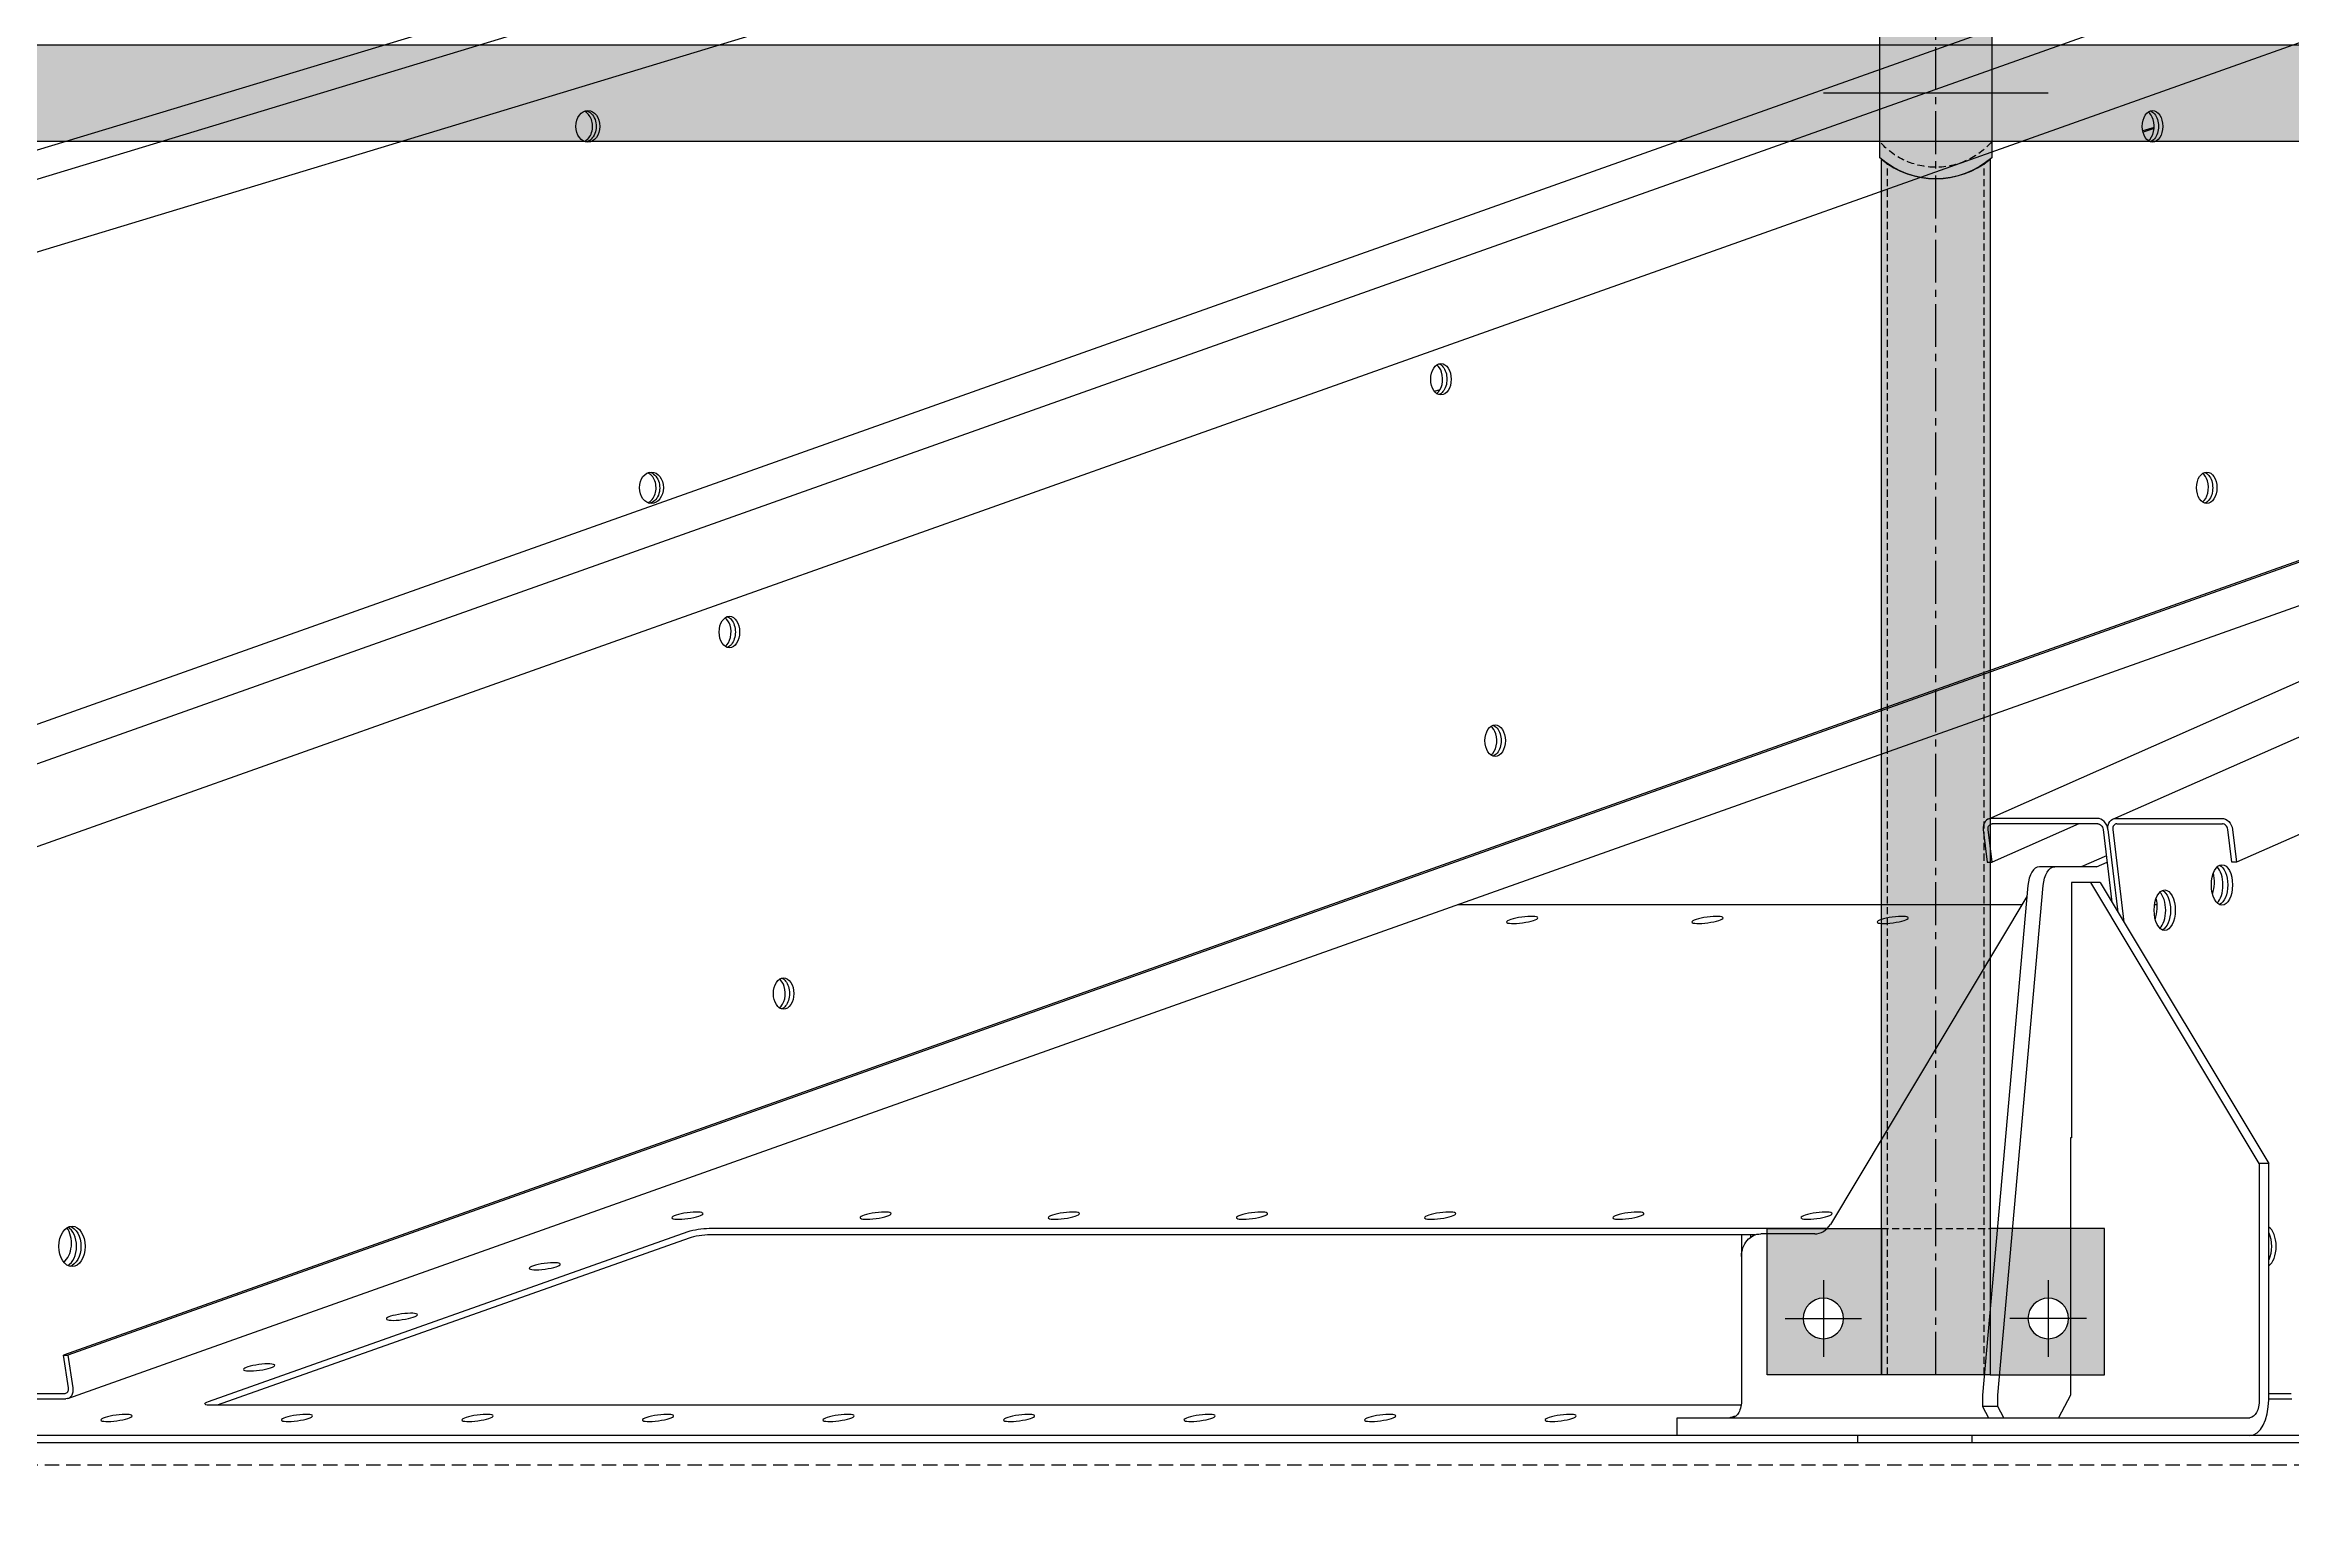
# Model space of a CAD drawing. Header units: millimetres. Extents: x -272986 to 200319, y -34579 to 49604.
# Drawn here: x 2848 to 3847, y 13610 to 14267 of the extents above; entities that cross this region are included whole.
import ezdxf

# ---------------------------------------------------------------- set-up
doc = ezdxf.new("R2010")
doc.units = ezdxf.units.MM
for name, pattern in [('CENTER2', [28.575000000000003, 19.05, -3.175, 3.175, -3.175]), ('HIDDEN', [9.524999999999999, 6.35, -3.175]), ('HIDDEN2', [4.762499999999999, 3.175, -1.5875])]:
    doc.linetypes.add(name, pattern=pattern)
doc.layers.get('Defpoints').update_dxf_attribs({"color": 9})
for name, color, linetype in [('X 0001 M', 7, 'Continuous'), ('X 0515 M', 7, 'Continuous'), ('X 1001 M', 8, 'HIDDEN2'), ('X 1515 M', 8, 'HIDDEN'), ('X 2001 M', 1, 'CENTER2'), ('X 3001 D', 5, 'Continuous'), ('X 5001 H', 8, 'Continuous')]:
    doc.layers.add(name, color=color, linetype=linetype)
doc.layers.add('X 5999 H', color=7, linetype='Continuous', true_color=0xffffff)
doc.styles.add('BIT STD. 3.0', font='isocpeur.ttf', dxfattribs={"height": 2.5})
doc.dimstyles.new('BIT STD. 3.0', dxfattribs={"dimtxt": 3, "dimasz": 3, "dimexe": 1, "dimexo": 0.75, "dimgap": 1, "dimtad": 1, "dimdec": 0, "dimdsep": 46, "dimtxsty": 'BIT STD. 3.0', "dimcen": 0, "dimadec": 0, "dimazin": 0, "dimtfac": 1, "dimtdec": 0, "dimtmove": 0, "dimatfit": 3, "dimfxl": 1, "dimtfill": 1, "dimlwd": -1, "dimlwe": -1, "dimarcsym": 0})

# ---------------------------------------------------------------- blocks, each defined once
blk = doc.blocks.new('A$C79477E6E')
at = {"extrusion": (0, 1, 0)}
for p, q in [((-894.8935473711426, 1807.148346581194), (-5933.127855131861, 277.4811770428805)), ((-5890.913731990404, 277.4811770428623), (-852.6794242296855, 1807.148346581178)), ((-769.0347824326927, 1807.075177638051), (-5072.093393530562, 277.4080080997392)), ((-5022.667005766565, 277.408008099721), (-719.6083946686958, 1807.075177638037)), ((-624.4049511571393, 1806.93744092556), (-4086.33228155418, 277.2702713872477)), ((-4030.910670871162, 277.2702713872295), (-568.9833404741257, 1806.937440925545)), ((-670.1178786070923, 1787.748446359687), (-4973.176489705031, 258.0812768213491)), ((-514.0410862560493, 1787.748446359685), (-3975.968416653137, 258.0812768213491)), ((-903.6368669967414, 1759.226331429445), (-5847.928452554235, 258.0812768213491)), ((-3324.185453021961, 614.0280570683772), (-4942.206349395994, 38.84801224466901)), ((-3332.009648408901, 610.5709033880066), (-4940.305334481996, 38.84801224466901)), ((-4012.594722155718, 584.8847009946112), (-4017.672626586816, 583.3429895092322)), ((-4012.630693104791, 584.3808296342468), (-4017.569054028849, 582.881485198197)), ((-4940.241206184353, 19.52128096610977), (-3556.03896342724, 511.5826071321153)), ((-4332.666329460451, 467.5802154905159), (-4330.078407830591, 468.3659389231161)), ((-4088.574687064513, 272.6968277930373), (-4086.811638019124, 258.0812768212581)), ((-4084.680037608239, 258.0812768212581), (-4086.443086653628, 272.6968277930373)), ((-4038.003960218401, 277.5686781169625), (-4084.899169257875, 277.5686781169625)), ((-4046.089308575112, 275.1327529549926), (-4084.68003760825, 258.0812768213891)), ((-4037.710118710835, 275.1327529549981), (-4084.605327750312, 275.1327529549981)), ((-4035.284676792377, 272.6968277930373), (-4031.375942433689, 240.2936984507687)), ((-4033.153076381488, 272.6968277930373), (-4028.707092842658, 235.8399410255352)), ((-4031.021475970603, 272.6968277930373), (-4026.038243251623, 231.3861836002961)), ((-4029.477558574847, 277.5686781169625), (-3982.582349535372, 277.5686781169625)), ((-4029.183717067284, 275.1327529549981), (-3982.28850802781, 275.1327529549981)), ((-3978.100017063967, 258.0812768212581), (-3979.863066109359, 272.6968277930373)), ((-3977.731465698471, 272.6968277930355), (-3975.968416653082, 258.0812768212581)), ((-4033.866738941433, 260.9422240346048), (-4045.051930595579, 256)), ((-4086.811638019124, 258.0812768212581), (-4084.680037608236, 258.0812768212581)), ((-4038.230809280747, 256), (-4063.63109133553, 256)), ((-4038.230809280747, 256), (-4033.521569897446, 258.0807972526982)), ((-3975.968416653082, 258.0812768212581), (-3978.100017063967, 258.0812768212581)), ((-4069.215985624771, 242.7981564290512), (-4156.583410728646, 97.00001194459583)), ((-4068.781992798318, 247.6779934804836), (-4088.941810031723, 21)), ((-4082.120688716888, 21), (-4061.960871483487, 247.6779934804836)), ((-4049.299457622321, 249), (-4049.299457622321, 135.5)), ((-4036.593067461054, 249), (-4049.299457622321, 249)), ((-3965.868617540273, 124), (-4040.773055978781, 249)), ((-4036.593067461054, 249), (-3961.688629022548, 124)), ((-4071.408461812993, 239.1393675876861), (-4322.440473051643, 239.1393675876861)), ((-4011.273865308358, 239.1393675876861), (-4012.443354337502, 239.1393675876861)), ((-4049.856402345678, 135.5), (-4049.856402345678, 21)), ((-4049.299457622321, 135.5), (-4049.856402345678, 135.5)), ((-3961.688629022548, 124), (-3965.868617540273, 124)), ((-3965.868617540273, 124), (-3965.868617540273, 19)), ((-3961.688629022548, 19), (-3961.688629022548, 124)), ((-4877.741831218973, 18.19210038171514), (-4664.465904275912, 93.77565464125291)), ((-4664.06923553922, 90.85254444689781), (-4873.879879252057, 16.49706326063279)), ((-4655.116799777901, 95.22993228098494), (-4157.939098938437, 95.22993228098494)), ((-4190.06523517588, 92.30682208662984), (-4654.720131041209, 92.30682208662984)), ((-4196.081461915783, 92.30682208662984), (-4196.081461915877, 19)), ((-4191.901473398055, 91.35317026002849), (-4191.901473398055, 92.30682208662984)), ((-4163.559322454017, 92.75), (-4187.555060272334, 92.75)), ((-4942.206349395932, 38.84801224457806), (-4940.305334481931, 38.84801224457806)), ((-4940.014939047731, 24.2324612727989), (-4942.206349395932, 38.84801224457806)), ((-4940.305334481931, 38.84801224457806), (-4938.11392413373, 24.2324612727989)), ((-4964.663591754394, 21.79653611083631), (-4941.550718903698, 21.79653611083631)), ((-4088.941810031723, 21), (-4088.941810031723, 16)), ((-4082.120688716888, 16), (-4082.120688716888, 21)), ((-4049.856402345678, 21), (-4055.081387992836, 11)), ((-3961.688629022541, 21.79653611083631), (-3951.728991241045, 21.79653611083631)), ((-4964.663591754394, 19.36061094887373), (-4941.185483845664, 19.36061094887373)), ((-4196.291310228709, 16.49706326063097), (-4876.410811681944, 16.49706326063279)), ((-4224.724985637567, 11), (-3970.048606058004, 11)), ((-4224.724985637567, 3), (-4224.724985637567, 11)), ((-4088.941810031723, 16), (-4086.329317208143, 11)), ((-4082.120688716888, 16), (-4088.941810031723, 16)), ((-4079.508195893308, 11), (-4082.120688716888, 16)), ((-3961.688629022545, 19.36061094887191), (-3951.435149733483, 19.36061094887191)), ((7883.500000002063, 3), (-7883.500000002063, 3)), ((-7883.500000002063, 0), (7883.500000002063, 0)), ((-4144.515532795227, 3), (-4144.515532795227, 0)), ((-4093.660392262038, 3), (-4093.660392262038, 0))]:
    blk.add_line(p, q, dxfattribs=at)
for centre, major_axis, ratio, start_param, end_param in [((-4709.034103879862, 585.3971164441427), (6.66133814775094e-15, 7.000000000000108), 0.760405965600047, -1.117010721276343, 5.166174585903243), ((-4712.2813441215, 585.3971164441409), (2.220446049250313e-15, 7.000000000000219), 0.7604059656000474, -1.117010721276404, -0.3099686873804174), ((-4013.326631925574, 585.3971164441409), (7.105427357601002e-15, 7.000000000000107), 0.6494480483302045, -1.117010721276394, 5.166174585903192), ((-4017.128661753562, 585.3971164441409), (2.220446049250313e-15, 7.000000000000739), 0.6494480483302052, -1.117010721276321, -0.4314193903966517), ((-4712.2813441215, 585.3971164441409), (-3.33066907387547e-15, -7.000000000000056), 0.7604059656000474, 0.3099686873809631, 2.024581932313464), ((-4017.128661753562, 585.3971164441409), (-4.67847982577041e-13, 6.99999999999998), 0.649448048330205, -2.710173263192934, -1.11701072127657), ((-4329.728000388655, 472.921589272215), (7.105427357601002e-15, 7.000000000000107), 0.6494480483302045, -1.11701072127636, 5.166174585903226), ((-4333.530030216643, 472.921589272215), (1.77635683940025e-15, 6.999999999998672), 0.6494480483302052, -1.117010721276496, -0.431419390396295), ((-4333.530030216643, 472.921589272215), (-4.691802502065912e-13, 6.999999999999741), 0.6494480483302053, -2.710173263193471, -1.117010721276545), ((-4680.810173470829, 424.6260557545775), (6.66133814775094e-15, 7.000000000000108), 0.760405965600047, -1.11701072127635, 5.166174585903236), ((-4684.057413712475, 424.6260557545756), (3.996802888650564e-15, 7.000000000000097), 0.7604059656000474, -1.117010721276343, -0.3099686873803984), ((-3989.221118095356, 424.6260557545775), (7.105427357601002e-15, 7.000000000000107), 0.6494480483302045, -1.117010721276401, 5.166174585903185), ((-3993.023147923348, 424.6260557545756), (1.77635683940025e-15, 7.000000000000714), 0.6494480483302052, -1.117010721276342, -0.4314193903967866), ((-4684.057413712475, 424.6260557545756), (-3.108624468950438e-15, -7.000000000000179), 0.7604059656000474, 0.3099686873807854, 2.024581932313403), ((-3993.023147923348, 424.6260557545756), (-4.674038933671909e-13, 7.000000000000129), 0.6494480483302053, -2.710173263193167, -1.117010721276586), ((-4646.129368851736, 360.4460621002891), (7.105427357601002e-15, 7.000000000000107), 0.6494480483302045, -1.11701072127636, 5.166174585903226), ((-4649.931398679721, 360.4460621002891), (1.554312234475219e-15, 6.999999999999922), 0.6494480483302051, -1.117010721276387, -0.431419390396097), ((-4649.931398679721, 360.4460621002891), (-4.694022948115162e-13, 6.999999999999819), 0.6494480483302051, -2.710173263193919, -1.117010721276534), ((-4305.622486558434, 312.1505285826515), (7.105427357601002e-15, 7.000000000000107), 0.6494480483302045, -1.11701072127636, 5.166174585903226), ((-4309.424516386422, 312.1505285826515), (1.554312234475219e-15, 6.999999999997683), 0.6494480483302051, -1.117010721276496, -0.4314193903964058), ((-4309.424516386422, 312.1505285826497), (-4.700684286262913e-13, 6.999999999999751), 0.6494480483302052, -2.710173263193677, -1.117010721276618), ((-4084.311486242743, 272.6968277930355), (-2.020795311430403, 4.573443594197448), 0.8307870521801742, -0.3518150490979011, 1.218981277696836), ((-4037.416277203269, 272.6968277930355), (-2.02079531143031, 4.573443594197243), 0.830787052180174, -1.922611375892872, -0.3518150490979983), ((-4028.889875559718, 272.6968277930373), (-1.010397655714981, 2.286721797098201), 0.8307870521801765, -0.3518150490981933, 1.218981277696976), ((-3981.994666520241, 272.6968277930373), (-1.010397655715026, 2.286721797098306), 0.8307870521801763, -1.922611375892993, -0.3518150490979146), ((-4063.63109133553, 246), (-3.466544871325074e-15, 10.00000000000003), 0.5224985647159669, 2.242903829627687e-16, 1.402199387185465), ((-3982.458179354933, 247.9705349283522), (-8.420327536230865e-17, 9.000000000000124), 0.5224985647159744, -4.712388980384688, 1.570796326794899), ((-3990.487859729463, 249.320241254416), (-4.924949337237194e-13, 8.999999999999996), 0.5224985647159669, -2.1996663180261, -1.117130002676363), ((-3986.721380176699, 247.9705349283522), (-4.858335955759685e-13, 9.00000000000008), 0.5224985647159752, -2.671137391906549, -0.4704552616839277), ((-4007.913527372559, 236.7229822111585), (-8.420327536230865e-17, 9.000000000000124), 0.5224985647159744, -4.712388980384688, 1.570796326794899), ((-4015.943207747088, 238.0726885372223), (-4.916067553040193e-13, 9.000000000000005), 0.5224985647159669, -2.199666318026428, -1.117130002675829), ((-4012.176728194325, 236.7229822111585), (-4.845013279464183e-13, 9.000000000000025), 0.5224985647159753, -2.67113739190675, -0.4704552616837843), ((-4622.023855021514, 199.6750014107238), (7.105427357601002e-15, 7.000000000000107), 0.6494480483302045, -1.11701072127636, 5.166174585903226), ((-4625.825884849499, 199.6750014107238), (1.554312234475219e-15, 6.999999999999925), 0.6494480483302051, -1.117010721276387, -0.4314193903962253), ((-4625.825884849499, 199.6750014107238), (-4.689582056016661e-13, 7.000000000000108), 0.6494480483302052, -2.710173263194158, -1.117010721276571), ((-4938.425223484595, 87.19947423878511), (1.829187528284048e-16, 9.000000000000124), 0.6494480483302048, -4.712388980384691, 1.570796326794896), ((-4944.513684615868, 88.54918056485076), (-6.110667527536862e-13, 9.000000000000005), 0.6494480483301978, -2.730463325238909, -0.6971069970529764), ((-4942.227253312587, 87.19947423878693), (-2.220446049250313e-15, -9.000000000000172), 0.6494480483302052, 0.3312612757351561, 2.810331377854026), ((-4658.729173521704, 90.73216470622174), (-6.936425114090849, -0.9412792553919377), 0.181989225866749, -2.211509919077288, -0.7172364651940499), ((-4163.559322454017, 102.75), (3.466544871325066e-15, -10), 0.8526401643540812, -8.881784197001252e-16, 0.9581936386914365), ((-3963.064639855642, 87.19947423878511), (-4.440892098500626e-16, -9.00000000000026), 0.5224985647159734, 0.296958743480198, 2.844633910109477), ((-4941.915953961729, 24.2324612727989), (0.8373738886951317, -2.355590153344033), 0.7409168099647655, -0.2575350188119492, 1.313261307983107), ((-3970.048606058004, 19), (1.145702979870256e-14, -16), 0.5224985647159668, -2.664535259100376e-15, 1.570796326794892)]:
    blk.add_ellipse(centre, major_axis=major_axis, ratio=ratio, start_param=start_param, end_param=end_param)
at = {"extrusion": (0, 0, -1)}
for centre, major_axis, ratio, start_param, end_param in [((-4710.657724000681, 585.3971164441409), (2.997602166487923e-15, 7.000000000000862), 0.7604059656000461, 0.1531119480275382, 1.11701072127636), ((-4015.227646839568, 585.3971164441409), (4.725109192804666e-13, 7.00000000000048), 0.6494480483302051, 0.2106343580660059, 1.117010721276268), ((-4710.657724000681, 585.3971164441427), (-5.515587986337778e-13, -6.999999999999975), 0.7604059656000463, -2.024581932313517, -0.1531119480275338), ((-4710.657724000681, 585.3971164441409), (2.886579864025407e-15, 7.000000000000135), 0.7604059656000474, 1.117010721276478, 2.988480705562237), ((-4015.227646839568, 585.3971164441409), (-4.709566070459914e-13, -7.000000000000181), 0.6494480483302035, -2.024581932313466, -0.2106343580671184), ((-4015.227646839568, 585.3971164441409), (1.110223024625157e-15, 7.000000000000058), 0.6494480483302052, 1.117010721276394, 2.930958295522948), ((-4331.629015302653, 472.921589272215), (1.77635683940025e-15, 7.000000000000985), 0.6494480483302038, 0.2106343580670184, 1.11701072127634), ((-4331.629015302653, 472.921589272215), (-4.711786516509165e-13, -7.000000000000167), 0.6494480483302036, -2.024581932313509, -0.2106343580670726), ((-4331.629015302649, 472.921589272215), (1.110223024625156e-15, 7), 0.6494480483302051, 1.117010721276309, 2.930958295523362), ((-4682.433793591652, 424.6260557545756), (5.542233338928781e-13, 7.000000000000085), 0.7604059656000474, 0.1531119480268797, 1.117010721276268), ((-3991.12213300935, 424.6260557545775), (2.220446049250313e-15, 7.00000000000024), 0.6494480483302038, 0.2106343580669373, 1.117010721276402), ((-4682.433793591652, 424.6260557545775), (-5.506706202140776e-13, -7.000000000000158), 0.7604059656000461, -2.024581932313435, -0.1531119480276475), ((-4682.433793591652, 424.6260557545756), (2.55351295663786e-15, 7.000000000000158), 0.7604059656000475, 1.117010721276457, 2.988480705562583), ((-3991.12213300935, 424.6260557545775), (-4.698463840213662e-13, -7.000000000000391), 0.6494480483302035, -2.024581932313473, -0.2106343580670433), ((-3991.12213300935, 424.6260557545756), (5.551115123125783e-16, 7.000000000000186), 0.649448048330205, 1.117010721276408, 2.930958295523056), ((-4648.030383765723, 360.4460621002891), (4.702904732312163e-13, 6.999999999999167), 0.6494480483302051, 0.2106343580656471, 1.117010721276378), ((-4648.03038376573, 360.4460621002891), (-4.718447854656915e-13, -6.999999999999998), 0.6494480483302038, -2.024581932313533, -0.2106343580667638), ((-4648.030383765723, 360.4460621002891), (6.661338147750939e-16, 7.000000000000068), 0.649448048330205, 1.117010721276353, 2.930958295523975), ((-4307.523501472428, 312.1505285826515), (4.720668300706166e-13, 6.999999999999413), 0.6494480483302051, 0.2106343580660854, 1.117010721276355), ((-4307.523501472431, 312.1505285826515), (-4.707345624410665e-13, -6.999999999999972), 0.6494480483302036, -2.024581932313517, -0.2106343580668939), ((-4307.523501472428, 312.1505285826497), (1.332267629550187e-15, 6.999999999999933), 0.6494480483302052, 1.117010721276323, 2.930958295523562), ((-4084.311486242743, 272.6968277930373), (-1.010397655714925, 2.2867217970981), 0.8307870521801742, -1.21898127769699, 0.3518150490981793), ((-4037.416277203269, 272.6968277930373), (-1.010397655714995, 2.286721797098257), 0.8307870521801742, 0.3518150490979789, 1.922611375893057), ((-4028.889875559718, 272.6968277930355), (-2.02079531143042, 4.573443594197442), 0.8307870521801763, -1.218981277696823, 0.3518150490979597), ((-3981.994666520241, 272.6968277930355), (-2.020795311430466, 4.573443594197546), 0.8307870521801763, 0.3518150490981214, 1.922611375892859), ((-4056.809970020699, 246), (-5.995204332975845e-15, 10.00000000000002), 0.5224985647159671, -1.402199387185462, 2.442490654175344e-15), ((-3984.589779765814, 247.9705349283522), (1.332267629550188e-15, 9.000000000000025), 0.5224985647159733, 0.2286327522293354, 2.912959901360542), ((-4010.045127783447, 236.7229822111585), (1.110223024625157e-15, 9.00000000000001), 0.5224985647159754, 0.2286327522295312, 2.912959901360669), ((-4293.616911478606, 232.3908359573852), (6.936425114089365, 0.941279255391468), 0.1819892258667495, -5.642471714900323, 0.6407135922792637), ((-4211.240736265736, 232.3908359573852), (6.936425114089365, 0.941279255391468), 0.1819892258667495, -5.642471714900323, 0.6407135922792637), ((-4128.864561052869, 232.3908359573852), (6.936425114089365, 0.941279255391468), 0.1819892258667495, -5.642471714900323, 0.6407135922792637), ((-4623.924869935508, 199.6750014107256), (2.220446049250313e-15, 6.999999999998941), 0.6494480483302036, 0.2106343580664688, 1.117010721276447), ((-4623.924869935508, 199.6750014107238), (-4.711786516509164e-13, -7.000000000000377), 0.6494480483302036, -2.024581932313419, -0.2106343580666399), ((-4623.924869935505, 199.6750014107238), (1.55431223447522e-15, 6.999999999999819), 0.6494480483302051, 1.117010721276371, 2.930958295524373), ((-4664.778376839156, 100.8537086395827), (6.936425114089365, 0.941279255391468), 0.1819892258667495, -5.642471714900315, 0.6407135922792708), ((-4581.103601708801, 100.8537086395827), (6.936425114089365, 0.941279255391468), 0.1819892258667495, -5.642471714900315, 0.6407135922792708), ((-4497.428826578449, 100.8537086395827), (6.936425114089365, 0.941279255391468), 0.1819892258667495, -5.642471714900315, 0.6407135922792708), ((-4413.754051448097, 100.8537086395827), (6.936425114089365, 0.941279255391468), 0.1819892258667495, -5.642471714900315, 0.6407135922792708), ((-4330.079276317741, 100.8537086395827), (6.936425114089365, 0.941279255391468), 0.1819892258667495, -5.642471714900315, 0.6407135922792708), ((-4246.404501187386, 100.8537086395827), (6.936425114089365, 0.941279255391468), 0.1819892258667495, -5.642471714900315, 0.6407135922792708), ((-4162.729726057034, 100.8537086395827), (6.936425114089365, 0.941279255391468), 0.1819892258667495, -5.642471714900315, 0.6407135922792708), ((-4940.326238398589, 87.19947423878511), (1.998401444325282e-15, 9), 0.6494480483302052, 0.1633433894416969, 2.978249264148848), ((-4659.125842258396, 93.65527490057684), (6.936425114090893, 0.9412792553916676), 0.181989225866754, -2.424356188398613, -0.9300827345153844), ((-4187.555060272334, 82.75), (-3.466544871325046e-15, 9.999999999999943), 0.8526401643540812, -1.570796326794897, 5.773159728050814e-15), ((-3965.196240266527, 87.19947423878511), (-4.853895063661184e-13, -9.000000000000345), 0.5224985647159752, -2.299699256761384, -0.8418933968285387), ((-4728.253355096022, 78.35860320519532), (6.936425114089365, 0.941279255391468), 0.1819892258667495, -5.642471714900315, 0.6407135922792708), ((-4791.728333352883, 55.86349777080795), (6.936425114089365, 0.941279255391468), 0.1819892258667495, -5.642471714900315, 0.6407135922792708), ((-4855.203311609748, 33.36839233642058), (6.936425114089365, 0.941279255391468), 0.1819892258667495, -5.642471714900315, 0.6407135922792708), ((-4941.915953961732, 24.2324612727989), (1.674747777390455, -4.711180306688601), 0.7409168099647657, -1.313261307983077, 0.2575350188116718), ((-4918.678289866613, 10.87328690203321), (6.936425114089365, 0.941279255391468), 0.1819892258667495, -5.642471714900315, 0.6407135922792708), ((-4872.401769201449, 18.07172064103725), (-6.936425114092528, -0.9412792553920739), 0.1819892258667563, -0.9300827345131459, 0.7172364651921983), ((-4838.408637992285, 10.87328690203321), (6.936425114089365, 0.941279255391468), 0.1819892258667495, -5.642471714900315, 0.6407135922792708), ((-4758.13898611796, 10.87328690203321), (6.936425114089365, 0.941279255391468), 0.1819892258667495, -5.642471714900315, 0.6407135922792708), ((-4677.869334243635, 10.87328690203321), (6.936425114089365, 0.941279255391468), 0.1819892258667495, -5.642471714900315, 0.6407135922792708), ((-4597.599682369306, 10.87328690203321), (6.936425114089365, 0.941279255391468), 0.1819892258667495, -5.642471714900315, 0.6407135922792708), ((-4517.330030494977, 10.87328690203321), (6.936425114089365, 0.941279255391468), 0.1819892258667495, -5.642471714900315, 0.6407135922792708), ((-4437.060378620652, 10.87328690203321), (6.936425114089365, 0.941279255391468), 0.1819892258667495, -5.642471714900315, 0.6407135922792708), ((-4356.790726746323, 10.87328690203321), (6.936425114089365, 0.941279255391468), 0.1819892258667495, -5.642471714900315, 0.6407135922792708), ((-4276.521074871995, 10.87328690203321), (6.936425114089365, 0.941279255391468), 0.1819892258667495, -5.642471714900315, 0.6407135922792708), ((-4196.25142299767, 10.87328690203321), (6.936425114089222, 0.9412792553914753), 0.1819892258667443, -2.420321694400484, -1.865682807113976), ((-4200.261450433605, 19), (4.629523695080093e-15, -7.999999999999986), 0.5224985647159669, -1.570796326794897, 2.220446049250313e-15), ((-3970.048606058004, 19), (4.629523695080097e-15, -8), 0.5224985647159669, -1.570796326794897, 4.440892098500626e-16)]:
    blk.add_ellipse(centre, major_axis=major_axis, ratio=ratio, start_param=start_param, end_param=end_param, dxfattribs=at)
blk = doc.blocks.new('*D706')
at = {"layer": 'Defpoints', "color": 0, "transparency": 16777216}
for p in [(15596.99999999999, 17732.44809638601), (-1.091393642127514e-10, 13630), (15596.99999999999, 13630)]:
    blk.add_point(p, dxfattribs=at)
at = {"layer": 'X 3001 D', "color": 0, "transparency": 16777216}
for p, q in [((-1.091366087574533e-10, 13675), (-1.088844877758586e-10, 17792.44809638601)), ((15596.99999999999, 13675), (15596.99999999999, 17792.44809638601)), ((179.9999999998911, 17732.44809638601), (15416.99999999999, 17732.44809638601))]:
    blk.add_line(p, q, dxfattribs=at)
for points in [[(179.9999999998911, 17762.44809638601), (179.9999999998911, 17702.44809638601), (-1.08888161716256e-10, 17732.44809638601)], [(15416.99999999999, 17762.44809638601), (15416.99999999999, 17702.44809638601), (15596.99999999999, 17732.44809638601)]]:
    blk.add_solid(points, dxfattribs=at)
at = {"layer": 'X 3001 D', "color": 0, "transparency": 16777216, "insert": (7798.499999999942, 17882.44809638601), "char_height": 150, "attachment_point": 5, "style": 'BIT STD. 3.0', "bg_fill": 3, "box_fill_scale": 1.1, "bg_fill_color": 256, "bg_fill_true_color": 13158600, "bg_fill_transparency": 0}
blk.add_mtext('INTERNAL TANK DIAMETER - %%C15597mm (20 PLATES ROUND)', dxfattribs=at)
blk = doc.blocks.new('*U756')
at = {"layer": 'X 0515 M'}
blk.add_line((0, 55), (15597.00000000012, 55), dxfattribs=at)
at = {"layer": 'X 1515 M'}
blk.add_line((0, 45), (15597.00000000012, 45), dxfattribs=at)
blk = doc.blocks.new('Heavy Duty - HR Std - front elev')
at = {"layer": 'X 5999 H', "ltscale": 10, "true_color": 0xc7c8ca}
h = blk.add_hatch(color=9, dxfattribs=at)
edge = h.paths.add_edge_path()
edge.add_arc((50.00000000000091, 545.0000000000038), 37.99999999999599, 50.540968735997524, 129.4590312640024, ccw=False)
edge.add_line((74.14999999999964, 574.3390098674099), (74.14999999999964, 1065.660990132583))
edge.add_arc((50.00000000000221, 1094.999999999992), 37.99999999999788, 230.5409687359938, 309.4590312639976, ccw=False)
edge.add_line((25.85000000000036, 1065.660990132586), (25.85000000000218, 574.3390098674099))
edge = h.paths.add_edge_path()
edge.add_line((74.93338984173715, 1066.323771674084), (74.93338984173715, 1123.676228325916))
edge.add_arc((50.00000000000091, 1095.000000000001), 37.99999999999988, 48.99371303907665, 131.0062869609233)
edge.add_line((25.06661015826467, 1123.676228325916), (25.06661015826467, 1066.323771674084))
edge.add_arc((50.00000000000091, 1094.999999999999), 37.99999999999988, 228.9937130390767, 311.0062869609233)
edge = h.paths.add_edge_path()
edge.add_arc((50, 544.9999999999958), 37.99999999999621, 230.540968735996, 309.459031264004, ccw=False)
edge.add_line((25.85000000000036, 515.6609901325901), (25.85000000000036, -25))
edge.add_line((25.85000000000036, -25), (-25, -25))
edge.add_line((-25, -25), (-25, 40))
edge.add_line((-25, 40), (25.85000000000036, 40))
edge.add_line((25.85000000000036, 40), (25.85000000000036, -25))
edge.add_line((25.85000000000036, -25), (74.14999999999964, -25))
edge.add_line((74.14999999999964, -25), (125, -25))
edge.add_line((125, -25), (125, 40))
edge.add_line((125, 40), (74.14999999999964, 40))
edge.add_line((74.14999999999964, 40), (74.14999999999964, -25))
edge.add_line((74.14999999999964, -25), (74.14999999999964, 515.6609901325901))
edge = h.paths.add_edge_path()
edge.add_line((74.93338984173715, 516.3237716740841), (74.93338984173715, 573.6762283259159))
edge.add_arc((50.00000000000091, 545.0000000000013), 37.99999999999979, 48.99371303907655, 131.0062869609235)
edge.add_line((25.06661015826467, 573.6762283259159), (25.06661015826467, 516.3237716740841))
edge.add_arc((50.00000000000091, 544.9999999999987), 37.99999999999979, 228.9937130390765, 311.0062869609234)
edge = h.paths.add_edge_path(flags=16)
edge.add_arc((100, 0), 9, 0, 360)
edge = h.paths.add_edge_path(flags=16)
edge.add_arc((0, 0), 9, 0, 360)
at = {"layer": 'X 0001 M'}
blk.add_lwpolyline([(74.93338984173715, 516.3237716740841), (74.93338984173715, 573.6762283259159, 0.3739472142884485), (25.06661015826467, 573.6762283259159), (25.06661015826467, 516.3237716740841, 0.3739472142884484)], format="xyb", close=True, dxfattribs=at)
at = {"layer": 'X 0001 M', "ltscale": 10}
blk.add_lwpolyline([(74.14999999999964, 515.6609901325901, -0.3586331317842913), (25.85000000000036, 515.6609901325901), (25.85000000000036, -25), (-25, -25), (-25, 40), (25.85000000000036, 40), (25.85000000000036, -25), (74.14999999999964, -25), (125, -25), (125, 40), (74.14999999999964, 40), (74.14999999999964, -25)], format="xyb", close=True, dxfattribs=at)
for centre in [(0, 0), (100, 0)]:
    blk.add_circle(centre, 9, dxfattribs=at)
at = {"layer": 'X 1001 M'}
for p, q in [((28.5, -25), (28.5, 513.667109932212)), ((71.5, -25), (71.5, 513.667109932212))]:
    blk.add_line(p, q, dxfattribs=at)
blk.add_lwpolyline([(74.14999999999964, 40), (25.85000000000036, 40)], dxfattribs=at)
blk.add_arc((50.00000000000182, 545), 32.923, 220.7711163800807, 319.2288836199193, dxfattribs=at)
at = {"layer": 'X 2001 M'}
blk.add_line((50, -25), (50.00000000000182, 1158), dxfattribs=at)
at = {"layer": 'X 2001 M', "ltscale": 10}
for p, q in [((0.0666101582646661, 545), (99.93338984173715, 545)), ((1.818989403545856e-12, 17), (1.818989403545856e-12, -17)), ((99.99999999999818, 17), (99.99999999999818, -17)), ((-17, 0), (17, 0)), ((117, 0), (83, 0))]:
    blk.add_line(p, q, dxfattribs=at)
blk = doc.blocks.new('*D688')
at = {"layer": 'Defpoints', "color": 0, "transparency": 16777216}
for p in [(8011.633869806683, 13259), (11215.46061634927, 13258.5), (390.3356475708861, 0.5)]:
    blk.add_point(p, dxfattribs=at)
at = {"layer": 'X 3001 D', "color": 0, "transparency": 16777216}
for p, q in [((8056.633869806683, 13259), (10495.46061634927, 13259)), ((10495.46061634927, 13259), (10855.46061634927, 13258.5)), ((10855.46061634927, 13258.5), (14586.75666000548, 13258.5))]:
    blk.add_line(p, q, dxfattribs=at)
at = {"layer": 'X 3001 D', "color": 0, "transparency": 16777216, "insert": (12931.10863817737, 13408.5), "char_height": 150, "attachment_point": 5, "style": 'BIT STD. 3.0', "bg_fill": 3, "box_fill_scale": 1.1, "bg_fill_color": 256, "bg_fill_true_color": 13158600, "bg_fill_transparency": 0}
blk.add_mtext('{\\fArial|b0|i0|c0|p34;▼}13.259m - {\\C7;N01, N02, N03, N05, N07}', dxfattribs=at)

msp = doc.modelspace()

# ---------------------------------------------------------------- hatches: boundary and pattern name
at = {"layer": 'X 5999 H', "true_color": 0xc7c8ca}
h = msp.add_hatch(color=9, dxfattribs=at)
h.dxf.hatch_style = 1
edge = h.paths.add_edge_path()
edge.add_line((129.7083314060146, 14266.62214799581), (15668.49627921, 14266.62214799581))
edge.add_arc((15668.49627921, 14245.12214799581), 21.5, -90, 90, ccw=False)
edge.add_line((15668.49627921, 14223.62214799581), (129.7083314060146, 14223.62214799581))
edge.add_arc((129.7083314060146, 14245.12214799581), 21.5, 90, 270, ccw=False)

# ---------------------------------------------------------------- linework, layer by layer
msp.add_lwpolyline([(129.7083314060146, 14266.62214799581), (15668.49627921, 14266.62214799581, -0.9999999999999999), (15668.49627921, 14223.62214799581), (129.7083314060146, 14223.62214799581, -0.9999999999999999)], format="xyb", close=True)

# ---------------------------------------------------------------- block references
at = {"layer": 'X 5001 H', "color": 252}
msp.add_blockref('A$C79477E6E', (7798.499999999898, 13645), dxfattribs=at)

# ---------------------------------------------------------------- next in the draw order: dimensions: what is measured, and where the dimension line sits
at = {"layer": 'X 3001 D'}
dim = msp.add_linear_dim(base=(15596.99999999999, 17732.44809638601), p1=(-1.091393642127514e-10, 13630), p2=(15596.99999999999, 13630), text='INTERNAL TANK DIAMETER - %%C<>mm (20 PLATES ROUND)', dimstyle='BIT STD. 3.0', dxfattribs=at)
dim.commit()
dim.dimension.update_dxf_attribs({"geometry": '*D706', "text_midpoint": (7798.499999999942, 17882.44809638601)})

# ---------------------------------------------------------------- next in the draw order: block references
msp.add_blockref('*U756', (-1.164153218269348e-10, 13590))
at = {"layer": 'X 0001 M', "xscale": -1}
msp.add_blockref('Heavy Duty - HR Std - front elev', (3738.789588673011, 13700.12214799581), dxfattribs=at)

# ---------------------------------------------------------------- next in the draw order: dimensions: what is measured, and where the dimension line sits
at = {"layer": 'X 3001 D'}
dim = msp.add_ordinate_dim(feature_location=(8011.633869806683, 13259), offset=(3203.826746542587, -0.5), dtype=0, origin=(390.3356475708861, 0.5), text='{\\fArial|b0|i0|c0|p34;▼}<> - {\\C7;N01, N02, N03, N05, N07}', dimstyle='BIT STD. 3.0', override={"dimdec": 3, "dimlfac": 0.001, "dimzin": 0, "dimpost": 'm'}, dxfattribs=at)
dim.commit()
dim.dimension.update_dxf_attribs({"geometry": '*D688', "text_midpoint": (12931.10863817737, 13408.5)})

doc.saveas('drawing.dxf')
